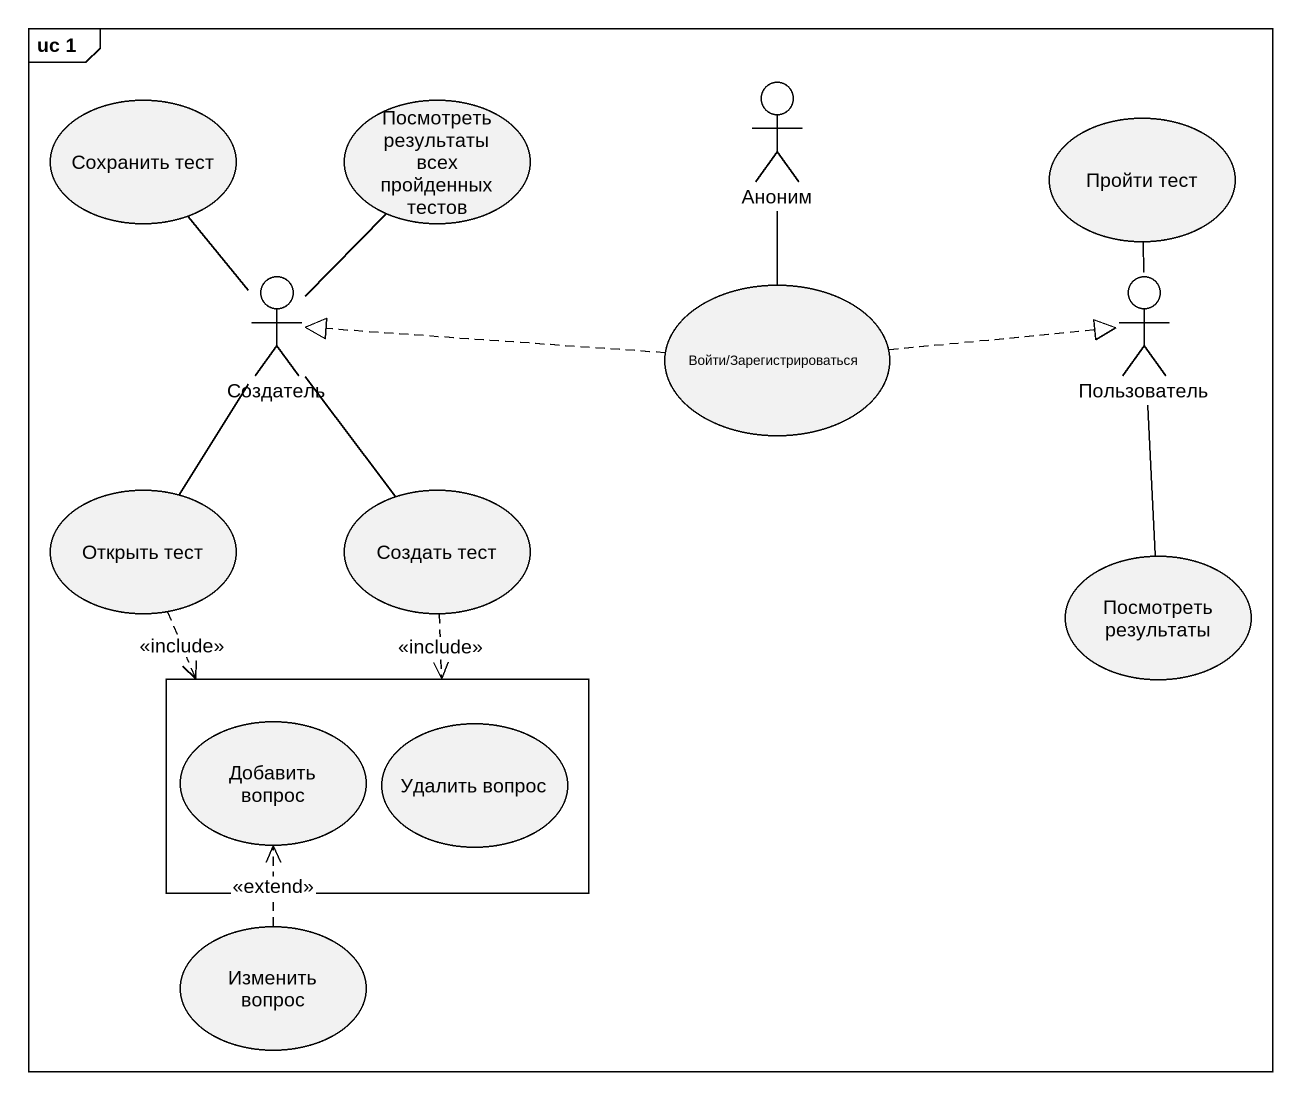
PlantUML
@startuml
mainframe uc 1
usecase "Сохранить тест" as Сохранить_тест
usecase "Посмотреть результаты всех пройденных тестов" as Посмотреть_результаты_всех
actor Аноним
usecase "Пройти тест" as Пройти_тест
actor Создатель
usecase "Войти/Зарегистрироваться" as Войти_Зарегистрироваться
actor Пользователь
usecase "Открыть тест" as Открыть_тест
usecase "Создать тест" as Создать_тест
usecase "Посмотреть результаты" as Посмотреть_результаты
rectangle " " as rectangle1 {
  usecase "Добавить вопрос" as Добавить_вопрос
  usecase "Удалить вопрос" as Удалить_вопрос
}
usecase "Изменить вопрос" as Изменить_вопрос
Аноним -- Войти_Зарегистрироваться
Создатель -up- Сохранить_тест
Создатель -up- Посмотреть_результаты_всех
Создатель -- Открыть_тест
Создатель -- Создать_тест
Войти_Зарегистрироваться .left.|> Создатель
Войти_Зарегистрироваться .right.|> Пользователь
Пользователь -up- Пройти_тест
Пользователь -- Посмотреть_результаты
Открыть_тест ..> rectangle1 : <<include>>
Создать_тест ..> rectangle1 : <<include>>
Изменить_вопрос .up.> Добавить_вопрос : <<extend>>
@enduml
